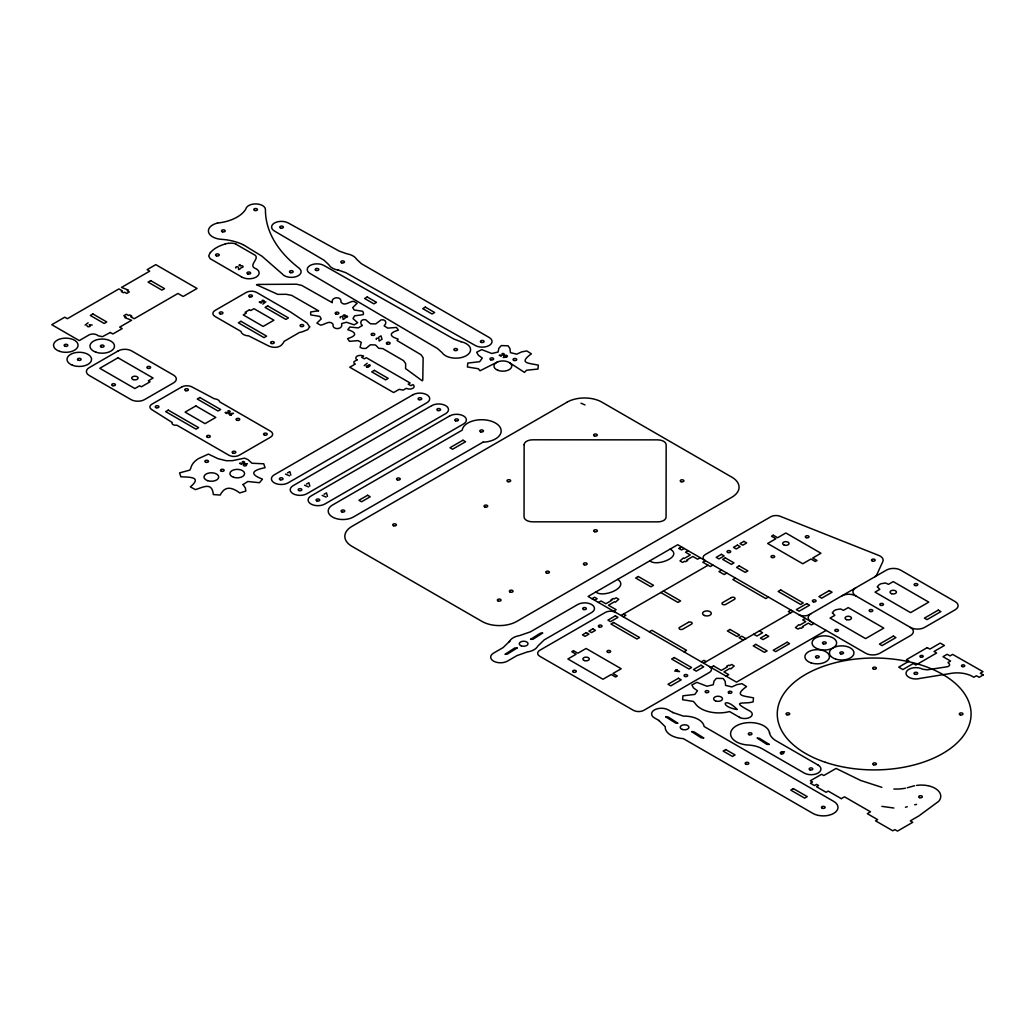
<?xml version="1.0" encoding="UTF-8"?>
<svg xmlns="http://www.w3.org/2000/svg" width="1035" height="1035" viewBox="0 0 1035 1035"><rect width="100%" height="100%" fill="white"/><g stroke="black" fill="none" stroke-linecap="round" stroke-linejoin="round"><path stroke-width="1.5" d="M210.247 252.488L208.695 255.994L210.131 258.659L241.362 276.785M874.795 576.818L876.71 574.904L882.816 561.604A9.807 5.667 0 0 0 878.896 555.485L780.131 516.271A7.361 4.243 0 0 0 770.764 516.763L705.223 554.605A7.361 4.243 0 0 0 705.223 560.608M679.025 548.472L681.612 546.972L679.012 548.472L681.612 549.973L684.213 548.472M85.103 325.106L88.117 322.778M240.185 264.572L238.956 265.283L240.262 265.904A1.708 0.983 0 0 1 242.604 266.008A1.708 0.983 0 0 1 242.565 267.366L241.064 267.677M240.586 268.518L238.658 269.63L238.412 267.47A1.384 0.802 0 0 0 236.51 266.797A1.384 0.802 0 0 0 235.928 268.039M262.864 304.109L265.879 301.78M345.004 318.366L343.077 319.479L342.831 317.331A1.384 0.802 0 0 0 340.929 316.658A1.384 0.802 0 0 0 340.347 317.887M229.951 415.307L233.496 413.25L228.683 413.806L231.193 415.242M378.655 337.255L381.035 335.87L382.044 339.364M381.074 339.92L379.146 341.033L378.901 338.872A1.384 0.802 0 0 0 376.999 338.212A1.384 0.802 0 0 0 376.417 339.441M364.191 365.614L367.205 363.285M285.505 474.095L289.541 475.828M287.445 472.969L289.826 471.598L290.835 475.078M304.549 485.208L308.572 486.955M306.476 484.095L308.87 482.724L309.866 486.204M322.17 495.39L326.193 497.123M324.097 494.264L326.491 492.893L327.487 496.386M580.984 403.21L585.021 404.944M591.968 598.722L594.569 597.221L597.182 598.722L594.569 600.222M598.476 602.473L601.076 600.973L605.85 603.728L611.918 600.222L611.051 599.731L613.225 598.476L614.091 598.98L616.148 597.79L618.749 599.291L615.385 602.228L614.518 601.723L608.451 605.229L616.161 609.693L613.561 611.193M688.12 550.723L685.519 552.224L690.293 554.98L684.213 558.486L683.346 557.981L679.995 560.931L682.595 562.432L684.653 561.242L685.519 561.733L687.68 560.491L686.813 559.987L692.894 556.481L697.603 559.211L700.203 557.71M705.404 560.711L702.804 562.212L710.308 566.546L712.908 565.045M621.026 615.489L708.056 565.239M623.277 616.795L625.877 615.295L623.626 613.988M721.576 570.052L718.976 571.553L724.177 574.554L726.79 573.054M735.458 578.06L732.858 579.561L765.796 598.579L768.397 597.079M649.281 631.803L651.882 630.302L686.554 650.329L683.954 651.83M677.213 669.632L674.716 671.068L679.529 671.624L675.971 669.58M701.303 661.844L703.904 660.343L706.155 661.637M790.934 610.081L788.334 611.594L790.636 612.914M703.554 663.137L793.185 611.387M711.006 667.446L713.607 665.945M805.321 618.4L802.72 619.9L805.76 621.647L799.693 625.153L798.826 624.648L795.462 627.598L798.063 629.099L800.12 627.909L800.986 628.4L803.16 627.158L802.293 626.654L808.361 623.148L811.388 624.907L813.989 623.406M726.091 676.153L728.692 674.652L723.918 671.896L729.986 668.39L730.852 668.895L734.216 665.958L731.616 664.457L729.559 665.647L728.692 665.143L726.518 666.398L727.385 666.889L721.317 670.395L713.438 665.841M826.137 630.406L736.493 682.156L588.074 596.471L677.718 544.721L865.726 653.266A10.001 5.77 0 0 0 879.841 653.266L910.464 635.593A10.001 5.77 0 0 0 910.464 627.443L855.841 595.914A10.001 5.77 0 0 0 841.74 595.914M841.287 798.658L844.495 796.808L870.513 811.815L867.304 813.665L877.615 819.629L875.532 820.833L892.804 830.794L894.887 829.591L897.487 831.105L912.754 822.295L910.295 820.871L918.795 815.968L938.641 801.362A19.51 11.256 0 0 0 935.097 788.334A19.393 11.191 0 0 0 928.421 785.824M497.563 361.952L480.046 370.75L478.325 368.745L467.419 366.985L467.768 363.065L479.645 361.707L482.297 358.071L478.312 355.16L476.682 352.236L481.715 349.61L491.793 353.491L498.107 352.016L498.857 348.316L501.276 345.587L508.069 345.793L509.996 348.653L510.423 352.65L516.711 354.177L521.756 351.874L526.815 350.93L531.369 353.841C518.121 363.414 528.497 363 538.329 365.135L537.98 369.055L526.608 370.232L524.46 372.393L509.556 362.677M907.281 787.764L912.818 786.212A19.393 11.191 0 0 1 914.655 785.759M225.203 243.911L226.173 243.678A13.364 7.711 0 0 1 227.804 243.38A16.185 9.341 0 0 1 228.644 243.264M244.519 463.978L247.417 463.706M506.102 357.191L503.165 357.476M781.58 752.018L784.53 751.733M893.852 789.006L894.874 789.045A27.673 15.978 0 0 0 905.457 788.191M893.852 808.024L881.872 806.368M881.872 787.35L860.628 780.442L836.073 768.436L823.782 775.526L821.609 774.284L810.34 780.791L812.514 782.033L810.431 783.236L814.454 785.565L816.537 784.362L818.582 785.539L816.499 786.742L826.124 792.305L828.207 791.102L841.274 798.645M672.698 712.442L683.436 716.129A19.833 11.45 0 0 1 704.149 726.544L833.68 801.375A14.71 8.5 0 0 1 833.68 813.394A14.71 8.5 0 0 1 812.876 813.394L683.307 738.602A19.833 11.45 0 0 1 665.22 726.686L658.829 720.451M243.057 244.583L261.894 256.15L282.4 274.055A9.807 5.667 0 0 0 296.32 276.591A9.807 5.667 0 0 0 299.18 268.324L299.063 268.13A167.864 96.915 0 0 1 265.439 209.575A9.807 5.667 0 0 0 256.111 203.908A9.807 5.667 0 0 0 245.864 209.018A37.182 21.463 0 0 1 217.389 223.081L217.505 223.055A14.71 8.5 0 0 0 208.604 232.28A14.71 8.5 0 0 0 222.111 239.383L225.863 239.732A41.84 24.154 0 0 1 242.953 244.648M235.98 244.234L253.627 254.377C262.049 257.909 246.382 265.529 256.175 268.802A10.117 5.848 0 0 1 255.917 277.212A10.117 5.848 0 0 1 241.375 276.772M501.173 356.338L499.245 355.225L502.971 355.07A1.384 0.802 0 0 0 504.136 353.983A1.384 0.802 0 0 0 501.988 353.647M261.182 303.139L259.255 302.026L262.981 301.884A1.384 0.802 0 0 0 264.145 300.784A1.384 0.802 0 0 0 261.997 300.448M670.111 549.106C683.643 556.61 656.061 567.167 649.915 560.776M753.765 634.248L756.883 636.059L762.601 632.747L759.444 630.923M663.409 591.024L680.577 600.934L677.977 602.435L660.809 592.525M745.989 638.686L741.655 636.189L739.055 637.689L743.337 640.173M617.714 579.354C629.81 587.595 602.616 598.269 595.888 591.968M92.244 325.068L89.23 324.822L89.941 325.119A1.708 0.983 0 0 1 89.76 326.465A1.708 0.983 0 0 1 87.419 326.439L86.875 325.572M227.053 413.625L225.125 412.512L228.851 412.37A1.384 0.802 0 0 0 230.016 411.283A1.384 0.802 0 0 0 227.881 410.934M740.103 717.656L729.533 711.55A25.306 14.606 0 0 1 695.21 703.49L693.489 701.484A3.221 1.863 0 0 0 692.687 701.329L682.582 699.712L682.932 695.805L694.808 694.433L697.461 690.811L693.476 687.887L691.846 684.976L696.878 682.35L706.957 686.231L713.27 684.743L714.021 681.056L716.44 678.326L723.232 678.52L725.16 681.379L725.587 685.39L731.874 686.917L736.92 684.614L741.979 683.669L746.533 686.58C733.285 696.154 743.66 695.727 753.493 697.875L753.144 701.795C745.459 704.641 728.601 699.725 750.052 711.148A7.504 4.334 0 0 1 750.052 717.281A7.504 4.334 0 0 1 739.443 717.281M673.112 712.675L668.325 709.907A9.807 5.667 0 0 0 654.456 709.907A9.807 5.667 0 0 0 654.456 717.915L659.243 720.683M241.53 464.392L239.602 463.279L243.329 463.137A1.384 0.802 0 0 0 244.493 462.037A1.384 0.802 0 0 0 242.345 461.701M246.524 465.245A1.708 0.983 0 0 1 244.894 465.931A1.708 0.983 0 0 1 243.277 465.245M243.277 464.637A1.708 0.983 0 0 1 244.92 463.965A1.708 0.983 0 0 1 246.537 464.663M210.493 252.553A31.425 18.151 0 0 1 225.281 244.014M228.748 243.432A7.879 4.554 0 0 1 236.135 244.105M709.35 666.488A7.361 4.243 0 0 1 709.35 672.491L643.822 710.333A7.361 4.243 0 0 1 633.42 710.333L539.791 656.281A7.348 4.243 0 0 1 539.791 650.278L605.333 612.435A7.361 4.243 0 0 1 615.734 612.435M798.852 614.661A7.361 4.243 0 0 0 809.254 614.661L886.465 570.091A10.001 5.77 0 0 1 900.566 570.091L955.189 601.62A10.001 5.77 0 0 1 955.189 609.77L924.565 627.443A10.001 5.77 0 0 1 910.464 627.443M855.841 595.914A10.001 5.77 0 0 1 855.841 587.764M811.104 621.737A10.001 5.77 0 0 1 811.104 613.587M916.57 785.41A19.393 11.191 0 0 1 927.787 785.694M914.655 804.777A19.393 11.191 0 0 1 916.57 804.428M907.281 806.783A30.338 17.517 0 0 1 905.444 807.196M524.124 444.727L524.046 516.892A8.526 4.916 0 0 0 532.572 521.821L657.548 521.86A8.151 4.709 0 0 0 666.074 517.189L666.165 444.778A8.526 4.916 0 0 0 657.639 439.862L532.65 439.81A8.526 4.916 0 0 0 524.124 444.727M362.198 325.52L358.33 327.875A2.135 1.229 0 0 1 357.812 327.875L349.817 327.008L347.812 329.686C357.178 332.546 356.764 335.935 347.566 338.613L349.429 341.33L357.981 340.618L361.267 342.326L360.102 347.346L362.47 348.394L365.95 348.433L370.414 344.784L375.369 344.965A2.148 1.242 0 0 1 375.731 345.173L378.745 348.29L382.717 348.575L403.585 360.659L405.681 363.673L405.578 368.576L422.267 380.841A4.36 2.523 0 0 0 422.785 379.651L423.147 357.799L421.09 354.772L397.078 340.541L398.139 339.079C388.772 336.233 389.173 332.74 398.384 330.152L396.521 327.435L387.763 328.121L384.244 325.921A2.173 1.255 0 0 1 384.257 325.624C387.323 323.088 385.783 318.974 381.113 319.854L375.77 323.916L370.582 323.8A2.148 1.242 0 0 1 370.232 323.593L365.64 319.712C360.904 318.767 359.339 322.791 362.198 325.52M243.083 484.561L245.399 488.054L245.825 491.056L239.771 492.958C232.086 487.317 225.048 485.35 220.209 495.066L213.365 494.562C212.071 482.012 203.947 486.89 195.395 489.633L190.375 486.89C202.472 476.708 189.573 477.213 180.866 476.799L179.585 472.879L189.858 470.097L190.88 467.936A29.058 16.78 0 0 1 198.487 458.608L208.423 454.093L217.984 458.673L226.342 460.73L232.396 460.666L244.493 458.156L247.844 459.527L251.958 463.24L263.77 463.796L265.038 467.716C252.993 470.071 248.413 473.862 262.463 479.114L259.5 482.711L247.844 481.508L243.083 484.561M318.534 310.798L310.642 311.975L310.72 314.899L319.815 316.399L321.225 318.909L316.865 323.088L320.501 325.119C324.744 325.003 329.285 319.608 333.076 324.201C331.717 330.359 343.465 329.867 341.615 323.774A2.148 1.242 0 0 1 341.809 323.489L346.518 322.247L354.138 324.822L357.67 322.726L353.22 318.793A2.148 1.242 0 0 1 353.013 318.521L354.63 315.804L362.172 314.821L363.363 314.42L363.44 312.958L362.677 311.289L354.19 309.982L352.715 307.576L357.14 303.294L353.504 301.263C349.312 301.392 344.409 306.89 340.916 302.026C342.055 295.894 330.527 296.696 332.339 302.699L301.715 285.401L296.476 284.211L258.621 284.431A4.36 2.523 0 0 0 256.512 284.754L277.794 294.354L286.281 294.302L291.702 295.389L318.534 310.798M517.099 647.936L514.744 648.014L505.002 654.327L507.331 654.107L517.099 648.026M530.593 639.32L532.947 639.281L542.728 633.006L540.451 633.161L530.606 639.268M665.803 716.88L675.622 723.051L677.938 723.271L668.17 716.97L665.815 716.828M703.658 737.916L701.238 737.826L691.522 731.564L693.851 731.758L703.658 737.89M737.127 709.402C724.358 696.076 718.419 706.426 737.114 709.518M769.212 744.424L766.857 744.372L757.103 738.058L759.418 738.278L769.212 744.424M309.659 326.866L307.718 329.647L302.013 331.912A24.814 14.322 0 0 1 299.451 332.468L284.069 341.382A24.775 14.296 0 0 1 283.021 343.271C279.605 348.653 272.114 348.071 267.224 345.25L248.685 335.883A8.293 4.787 0 0 1 240.987 331.433L215.047 316.464A7.361 4.243 0 0 1 215.047 310.448L246.252 292.439A7.361 4.243 0 0 1 256.654 292.439L290.292 311.858L307.033 322.998L309.659 326.866M343.219 315.507C345.742 317.978 346.233 313.139 343.232 315.455M368.188 365.42C370.828 367.917 370.905 362.987 368.188 365.42M338.16 270.031L345.884 272.71L475.414 345.548A9.807 5.667 0 0 0 489.232 345.47A9.807 5.667 0 0 0 489.193 337.488L361.331 263.666L356.596 259.242A14.71 8.5 0 0 0 347.074 253.834L339.428 251.22L288.17 222.939A9.807 5.667 0 0 0 274.404 223.055A9.807 5.667 0 0 0 274.391 230.999L324.046 260.225L328.755 264.662A14.71 8.487 0 0 0 338.16 270.148M832.412 612.823L834.818 615.333L830.044 618.089L865.596 638.608L883.799 628.103L848.247 607.584L843.486 610.327L840.485 608.955L836.112 609.706A10.039 5.796 0 0 0 833.718 611.077L832.412 612.823M877.408 586.858L879.802 589.355L875.041 592.111L910.58 612.629L928.783 602.124L893.244 581.605L888.47 584.361L885.481 582.977L881.095 583.727A10.039 5.796 0 0 0 878.715 585.098L877.408 586.858M483.099 442.113L353.181 517.125A14.71 8.5 0 0 1 332.442 517.008A14.71 8.5 0 0 1 332.52 505.028L462.218 430.146A19.51 11.256 0 0 1 482.168 419.718A19.51 11.256 0 0 1 501.16 430.715A19.51 11.256 0 0 1 483.06 442.204M509.53 641.389L509.362 641.752A14.71 8.5 0 0 1 519.596 635.581L530.334 631.88L577.763 604.505A9.807 5.667 0 0 1 591.632 604.505A9.807 5.667 0 0 1 591.632 612.513L544.203 639.889L537.799 646.086A14.71 8.5 0 0 1 527.19 651.985L516.995 655.595L507.409 661.132A9.807 5.667 0 0 1 493.54 661.132A9.807 5.667 0 0 1 493.54 653.124L503.126 647.587L509.53 641.389M983.25 674.859L979.201 677.33L976.393 675.752L973.819 677.265A21.916 12.653 0 0 0 950.156 673.539L920.296 678.352A9.807 5.667 0 0 1 907.682 676.437A9.807 5.667 0 0 1 909.519 668.972A9.807 5.667 0 0 1 922.573 669.179L927.231 669.839L946.727 666.838A3.674 2.122 0 0 0 949.147 663.72L947.995 662.542L950.583 661.029L942.988 656.707L947.129 654.275L950.027 655.905L952.614 654.392L983.004 671.676L980.352 673.229L983.25 674.859M110.318 332.494L102.426 336.685L98.079 335.767A5.718 3.299 0 0 0 89.45 334.706L79.255 340.593L51.75 324.705L64.752 317.202L67.353 318.702L118.934 288.92L122.402 290.926L121.315 291.547L123.488 292.801L124.575 292.18L126.736 293.423L129.336 291.922L127.176 290.68L128.249 290.046L121.535 287.419L149.713 271.157L147.112 269.656L155.78 264.649L197.038 288.467L183.169 296.476L177.968 293.474L134.201 318.754L130.733 316.749L131.82 316.128L129.647 314.873L128.56 315.494L126.399 314.239L123.799 315.753L125.959 316.995L124.873 317.629L131.6 320.255L119.672 327.138L122.195 328.6L112.88 333.969L110.318 332.494M927.256 647.6L906.492 659.644L909.105 661.132L898.729 667.161L902.895 669.554L913.271 663.538L915.884 665.039L936.636 652.994L934.036 651.494L944.412 645.478L940.246 643.084L929.87 649.1L927.256 647.6M92.904 313.967L90.304 315.468L104.173 323.476L106.773 321.976L92.904 313.967M150.67 280.614L148.07 282.115L161.939 290.123L164.539 288.623L150.67 280.614M118.223 350.891L89.139 367.684A9.496 5.486 0 0 0 89.139 375.42L131.096 399.639A9.496 5.486 0 0 0 144.486 399.639L173.569 382.859A9.496 5.486 0 0 0 173.569 375.123L131.613 350.891A9.496 5.486 0 0 0 118.223 350.891M117.99 357.774L99.787 368.292L134.886 388.552L139.66 385.809L141.394 386.805L150.062 381.799L148.328 380.802L153.102 378.047L117.99 357.774M249.461 309.801L245.127 312.311L246.433 313.062L243.225 314.912L263.162 326.426L273.913 320.216L253.976 308.702L250.768 310.552L249.461 309.801M240.974 321.316L238.373 322.817L264.029 337.63L266.629 336.129L240.974 321.316M267.664 305.894L265.063 307.408L285.88 319.414L288.48 317.913L267.664 305.894M181.668 386.986L151.809 404.245A6.715 3.868 0 0 0 152.029 409.782L172.211 422.5A3.674 2.122 0 0 0 173.117 424.635A3.674 2.122 0 0 0 176.817 425.165L228.877 455.219A7.361 4.243 0 0 0 239.279 455.219L270.497 437.21A7.361 4.243 0 0 0 270.497 431.194L219.731 401.89A6.249 3.61 0 0 0 214.336 398.773L191.798 386.831A7.361 4.243 0 0 0 181.668 386.986M168.291 410.132L165.678 411.632L196.029 429.15L198.629 427.649L168.291 410.132M367.205 296.98L364.605 298.494L373.92 303.863L376.52 302.362L367.205 296.98M199.846 397.518L197.245 399.018L218.049 411.024L220.649 409.524L199.846 397.518M195.848 405.927L185.097 412.124L205.046 423.638L215.785 417.428L195.848 405.927M425.333 307.123L422.733 308.624L432.048 314.006L434.648 312.505L425.333 307.123M357.075 359.895L353.957 361.694L353.996 363.259L355.315 364.022L349.752 367.231L393.611 392.55L399.174 389.341L403.197 390.117L406.315 388.319A4.774 2.756 0 0 0 412.823 388.319A4.735 2.73 0 0 0 412.836 384.567L410.882 385.68L408.204 384.14L410.158 383.002L366.286 357.683L364.333 358.809L361.642 357.256L363.583 356.131A4.735 2.73 0 0 0 357.088 356.143A4.774 2.756 0 0 0 357.075 359.895M374.321 370.362L371.72 371.863L385.589 379.871L388.19 378.37L374.321 370.362M412.978 394.762L274.262 474.832A9.807 5.667 0 0 0 274.262 482.84A9.807 5.667 0 0 0 288.144 482.84L426.847 402.77A9.807 5.667 0 0 0 426.847 394.749A9.807 5.667 0 0 0 412.978 394.762M431.776 405.616L293.073 485.7A9.807 5.667 0 0 0 293.073 493.708A9.807 5.667 0 0 0 306.942 493.708L445.658 413.625A9.807 5.667 0 0 0 445.658 405.616A9.807 5.667 0 0 0 431.776 405.616M449.669 415.941L310.966 496.024A9.807 5.667 0 0 0 310.966 504.032A9.807 5.667 0 0 0 324.835 504.032L463.538 423.949A9.807 5.667 0 0 0 463.551 415.941A9.807 5.667 0 0 0 449.669 415.941M367.619 495.273L358.951 500.28L361.551 501.781L370.22 496.774L367.619 495.273M462.981 440.224L449.979 447.728L452.58 449.229L465.582 441.725L462.981 440.224M567.18 402.123L351.758 526.492A24.529 14.154 0 0 0 352.003 546.364L482.038 621.44A24.517 14.154 0 0 0 516.724 621.44L731.887 497.214A24.517 14.154 0 0 0 731.887 477.2L601.852 402.123A24.517 14.154 0 0 0 567.18 402.123M638.272 576.508L635.671 578.009L650.924 586.819L653.525 585.305L638.272 576.508M721.408 554.333L716.207 557.335L718.976 558.939L724.177 555.937L721.408 554.333M737.399 545.109L733.492 547.36L736.26 548.964L740.167 546.7L737.399 545.109M743.893 541.357L739.999 543.608L742.768 545.199L746.675 542.948L743.893 541.357M586.34 632.605L582.446 634.856L585.047 636.357L588.941 634.106L586.34 632.605M592.848 628.853L588.954 631.104L591.554 632.605L595.448 630.354L592.848 628.853M615.385 615.838L607.933 620.146L610.534 621.647L617.986 617.339L615.385 615.838M725.315 557.878L722.715 559.392L731.383 564.385L733.983 562.885L725.315 557.878M613.561 622.501L610.961 624.001L636.965 639.009L639.565 637.508L613.561 622.501M773.274 535.224L771.541 536.234L775.888 538.73L767.647 543.491L802.759 563.752L810.987 559.003L815.321 561.5L817.055 560.504L812.721 558.007L820.962 553.246L785.85 532.973L777.621 537.734L773.274 535.224M573.506 650.73L571.773 651.727L576.107 654.223L567.879 658.985L602.991 679.258L611.219 674.497L615.553 677.006L617.287 675.997L612.953 673.5L621.194 668.739L586.082 648.479L577.84 653.227L573.506 650.73M739.184 565.886L736.584 567.4L745.252 572.394L747.852 570.893L739.184 565.886M688.379 622.346L679.71 627.339A2.212 1.268 0 0 0 679.71 629.151A2.212 1.268 0 0 0 682.828 629.151L691.496 624.144A2.212 1.268 0 0 0 691.496 622.346A2.212 1.268 0 0 0 688.379 622.346M731.292 597.596L722.624 602.603A2.212 1.268 0 0 0 722.624 604.401A2.212 1.268 0 0 0 725.742 604.401L734.41 599.394A2.212 1.268 0 0 0 734.41 597.596A2.212 1.268 0 0 0 731.292 597.596M780.726 589.95L778.126 591.451L800.676 604.466L803.276 602.965L780.726 589.95M674.251 657.535L671.65 659.036L688.987 669.05L691.587 667.536L674.251 657.535M729.986 629.461L727.385 630.962L737.011 636.512L739.611 635.011L729.986 629.461M806.77 603.599L796.368 609.602L799.149 611.206L809.551 605.203L806.77 603.599M829.307 590.584L818.905 596.587L821.687 598.191L832.088 592.188L829.307 590.584M678.417 678.261L668.002 684.264L670.784 685.869L681.185 679.853L678.417 678.261M700.954 665.246L693.489 669.541L696.27 671.146L703.722 666.838L700.954 665.246M766.133 634.817L760.414 638.116L763.015 639.617L768.733 636.318L766.133 634.817M755.822 644.365L753.221 645.879L764.49 652.373L767.09 650.873L755.822 644.365M787.13 642.23L773.261 650.239L775.681 651.636L789.55 643.628L787.13 642.23M893.308 636.098L879.439 644.106L882.04 645.607L895.909 637.599L893.308 636.098M938.292 610.12L924.423 618.128L927.024 619.629L940.893 611.62L938.292 610.12M725.755 749.573L723.154 751.074L732.469 756.456L735.07 754.955L725.755 749.573M793.366 788.618L790.766 790.119L804.635 798.127L807.235 796.627L793.366 788.618M461.002 341.718L453.938 339.092L323.877 265.452A9.807 5.667 0 0 0 310.073 265.49A9.807 5.667 0 0 0 310.008 273.46L437.533 348.562L442.087 352.637A14.71 8.5 0 0 0 466.267 355.691A14.71 8.5 0 0 0 461.002 341.718M818.09 765.046L775.616 740.517A22.628 13.067 0 0 1 769.51 732.754L769.535 733A19.51 11.256 0 0 0 749.586 722.572A19.51 11.256 0 0 0 730.594 733.569A19.51 11.256 0 0 0 748.693 745.058A22.317 12.886 0 0 1 762.006 748.667L804.221 773.054A9.807 5.667 0 0 0 818.09 773.054A9.807 5.667 0 0 0 818.09 765.046M133.14 379.586A3.196 1.85 0 0 0 138.082 378.15A3.196 1.85 0 0 0 133.45 376.391A3.196 1.85 0 0 0 133.14 379.586M387.219 344.086A1.837 1.061 0 0 0 390.091 343.271A1.837 1.061 0 0 0 387.452 342.249A1.837 1.061 0 0 0 387.219 344.086M371.953 335.262A1.837 1.061 0 0 0 374.812 334.46A1.837 1.061 0 0 0 372.173 333.425A1.837 1.061 0 0 0 371.953 335.262M233.082 453.188A1.837 1.061 0 0 0 235.838 452.269A1.837 1.061 0 0 0 233.082 451.351A1.837 1.061 0 0 0 233.082 453.188M207.505 437.326A1.837 1.061 0 0 0 210.26 436.408A1.837 1.061 0 0 0 207.505 435.489A1.837 1.061 0 0 0 207.505 437.326M156.181 407.699A1.837 1.061 0 0 0 158.937 406.768A1.837 1.061 0 0 0 156.181 405.849A1.837 1.061 0 0 0 156.181 407.699M112.53 385.628A1.837 1.061 0 0 0 115.403 384.826A1.837 1.061 0 0 0 112.763 383.804A1.837 1.061 0 0 0 112.53 385.628M64.946 346.208A1.837 1.061 0 0 0 67.818 345.405A1.837 1.061 0 0 0 65.179 344.37A1.837 1.061 0 0 0 64.946 346.208M78.362 360.284A1.837 1.061 0 0 0 81.118 359.365A1.837 1.061 0 0 0 78.362 358.446A1.837 1.061 0 0 0 78.362 360.284M247.87 273.99A1.837 1.061 0 0 0 250.638 273.072A1.837 1.061 0 0 0 247.87 272.153A1.837 1.061 0 0 0 247.87 273.99M393.623 525.78A1.837 1.061 0 0 0 396.392 524.861A1.837 1.061 0 0 0 393.623 523.943A1.837 1.061 0 0 0 393.623 525.78M280.278 479.761A1.837 1.061 0 0 0 283.047 478.843A1.837 1.061 0 0 0 280.278 477.924A1.837 1.061 0 0 0 280.278 479.761M298.986 490.577A1.837 1.061 0 0 0 301.845 489.775A1.837 1.061 0 0 0 299.206 488.74A1.837 1.061 0 0 0 298.986 490.577M316.982 500.953A1.837 1.061 0 0 0 319.737 500.034A1.837 1.061 0 0 0 316.982 499.116A1.837 1.061 0 0 0 316.982 500.953M342.003 511.963A1.837 1.061 0 0 0 344.759 511.044A1.837 1.061 0 0 0 342.003 510.126A1.837 1.061 0 0 0 342.003 511.963M205.771 462.257A1.837 1.061 0 0 0 208.527 461.338A1.837 1.061 0 0 0 205.771 460.42A1.837 1.061 0 0 0 205.771 462.257M221.399 471.223A1.837 1.061 0 0 0 224.155 470.304A1.837 1.061 0 0 0 221.399 469.385A1.837 1.061 0 0 0 221.399 471.223M101.301 347.048A1.837 1.061 0 0 0 104.056 346.13A1.837 1.061 0 0 0 101.301 345.198A1.837 1.061 0 0 0 101.301 347.048M147.733 368.318A1.837 1.061 0 0 0 150.593 367.516A1.837 1.061 0 0 0 147.953 366.481A1.837 1.061 0 0 0 147.733 368.318M185.653 390.674A1.837 1.061 0 0 0 188.409 389.755A1.837 1.061 0 0 0 185.653 388.837A1.837 1.061 0 0 0 185.653 390.674M236.976 420.301A1.837 1.061 0 0 0 239.732 419.382A1.837 1.061 0 0 0 236.976 418.463A1.837 1.061 0 0 0 236.976 420.301M264.455 435.075A1.837 1.061 0 0 0 267.211 434.157A1.837 1.061 0 0 0 264.455 433.238A1.837 1.061 0 0 0 264.455 435.075M336.103 314.097A1.837 1.061 0 0 0 338.859 313.178A1.837 1.061 0 0 0 336.103 312.26A1.837 1.061 0 0 0 336.103 314.097M216.496 255.865A1.837 1.061 0 0 0 219.252 254.946A1.837 1.061 0 0 0 216.496 254.028A1.837 1.061 0 0 0 216.496 255.865M290.408 272.632A1.837 1.061 0 0 0 293.164 271.713A1.837 1.061 0 0 0 290.408 270.795A1.837 1.061 0 0 0 290.408 272.632M222.447 231.801A1.837 1.061 0 0 0 225.203 230.883A1.837 1.061 0 0 0 222.447 229.964A1.837 1.061 0 0 0 222.447 231.801M254.713 210.48A1.837 1.061 0 0 0 257.469 209.562A1.837 1.061 0 0 0 254.713 208.643A1.837 1.061 0 0 0 254.713 210.48M280.64 228.049A1.837 1.061 0 0 0 283.396 227.131A1.837 1.061 0 0 0 280.64 226.212A1.837 1.061 0 0 0 280.64 228.049M341.615 262.812A1.837 1.061 0 0 0 344.474 262.01A1.837 1.061 0 0 0 341.835 260.988A1.837 1.061 0 0 0 341.615 262.812M316.089 270.42A1.837 1.061 0 0 0 318.845 269.488A1.837 1.061 0 0 0 316.089 268.57A1.837 1.061 0 0 0 316.089 270.42M454.663 350.464A1.837 1.061 0 0 0 457.535 349.662A1.837 1.061 0 0 0 454.895 348.627A1.837 1.061 0 0 0 454.663 350.464M481.34 342.417A1.837 1.061 0 0 0 484.095 341.485A1.837 1.061 0 0 0 481.34 340.567A1.837 1.061 0 0 0 481.34 342.417M513.981 360.465A1.837 1.061 0 0 0 516.737 359.533A1.837 1.061 0 0 0 513.981 358.615A1.837 1.061 0 0 0 513.981 360.465M490.771 359.805A1.837 1.061 0 0 0 493.643 359.003A1.837 1.061 0 0 0 491.004 357.968A1.837 1.061 0 0 0 490.771 359.805M418.994 399.678A1.837 1.061 0 0 0 421.75 398.76A1.837 1.061 0 0 0 418.994 397.841A1.837 1.061 0 0 0 418.994 399.678M437.792 410.533A1.837 1.061 0 0 0 440.561 409.614A1.837 1.061 0 0 0 437.792 408.696A1.837 1.061 0 0 0 437.792 410.533M455.581 420.831A1.837 1.061 0 0 0 458.44 420.029A1.837 1.061 0 0 0 455.801 418.994A1.837 1.061 0 0 0 455.581 420.831M480.589 431.841A1.837 1.061 0 0 0 483.461 431.039A1.837 1.061 0 0 0 480.822 430.004A1.837 1.061 0 0 0 480.589 431.841M397.479 479.929A1.837 1.061 0 0 0 400.235 479.011A1.837 1.061 0 0 0 397.479 478.092A1.837 1.061 0 0 0 397.479 479.929M498.171 600.999A1.837 1.061 0 0 0 501.043 600.197A1.837 1.061 0 0 0 498.404 599.161A1.837 1.061 0 0 0 498.171 600.999M510.164 592.098A1.837 1.061 0 0 0 513.037 591.283A1.837 1.061 0 0 0 510.397 590.26A1.837 1.061 0 0 0 510.164 592.098M546.661 573.105A1.837 1.061 0 0 0 549.417 572.187A1.837 1.061 0 0 0 546.661 571.268A1.837 1.061 0 0 0 546.661 573.105M584.232 564.787A1.837 1.061 0 0 0 587.104 563.984A1.837 1.061 0 0 0 584.464 562.949A1.837 1.061 0 0 0 584.232 564.787M484.936 507.046A1.837 1.061 0 0 0 487.692 506.128A1.837 1.061 0 0 0 484.936 505.209A1.837 1.061 0 0 0 484.936 507.046M59.681 351.357A12.265 7.077 0 0 0 78.065 345.224A12.265 7.077 0 0 0 59.681 339.092A12.265 7.077 0 0 0 59.681 351.357M72.411 365.226A12.265 7.077 0 0 0 91.52 359.87A12.265 7.077 0 0 0 73.925 353A12.265 7.077 0 0 0 72.411 365.226M207.686 480.693A7.361 4.243 0 0 0 218.721 477.006A7.361 4.243 0 0 0 207.686 473.331A7.361 4.243 0 0 0 207.686 480.693M233.561 477.277A7.348 4.243 0 0 0 244.596 473.603A7.348 4.243 0 0 0 233.561 469.929A7.348 4.243 0 0 0 233.561 477.277M96.087 352.249A12.265 7.077 0 0 0 114.484 346.13A12.265 7.077 0 0 0 96.087 339.998A12.265 7.077 0 0 0 96.087 352.249M366.92 367.153A1.345 0.776 0 0 0 368.926 366.493A1.345 0.776 0 0 0 366.92 365.821A1.345 0.776 0 0 0 366.92 367.153M497.9 370.31A8.875 5.123 0 0 0 511.73 366.429A8.875 5.123 0 0 0 498.999 361.448A8.875 5.123 0 0 0 497.9 370.31M504.821 357.088A1.708 0.983 0 0 0 507.396 356.234A1.708 0.983 0 0 0 504.834 355.38A1.708 0.983 0 0 0 504.821 357.088M345.522 317.266A1.345 0.776 0 0 0 347.527 316.594A1.345 0.776 0 0 0 345.522 315.921A1.345 0.776 0 0 0 345.522 317.266M573.545 672.22A1.837 1.061 0 0 0 576.301 671.301A1.837 1.061 0 0 0 573.545 670.382A1.837 1.061 0 0 0 573.545 672.22M607.868 652.399A1.837 1.061 0 0 0 610.637 651.481A1.837 1.061 0 0 0 607.868 650.562A1.837 1.061 0 0 0 607.868 652.399M584.439 660.576A3.196 1.85 0 0 0 589.277 659.01A3.196 1.85 0 0 0 584.516 657.367A3.196 1.85 0 0 0 584.439 660.576M684.95 676.476A1.837 1.061 0 0 0 687.706 675.557A1.837 1.061 0 0 0 684.95 674.639A1.837 1.061 0 0 0 684.95 676.476M599.291 627.016A1.837 1.061 0 0 0 602.047 626.097A1.837 1.061 0 0 0 599.291 625.179A1.837 1.061 0 0 0 599.291 627.016M813.316 601.814A1.837 1.061 0 0 0 816.072 600.895A1.837 1.061 0 0 0 813.316 599.977A1.837 1.061 0 0 0 813.316 601.814M727.941 552.548A1.837 1.061 0 0 0 730.697 551.629A1.837 1.061 0 0 0 727.941 550.711A1.837 1.061 0 0 0 727.941 552.548M784.207 545.07A3.196 1.85 0 0 0 789.045 543.517A3.196 1.85 0 0 0 784.284 541.874A3.196 1.85 0 0 0 784.207 545.07M872.414 561.073A1.837 1.061 0 0 0 875.17 560.155A1.837 1.061 0 0 0 872.414 559.236A1.837 1.061 0 0 0 872.414 561.073M806.149 537.657A1.837 1.061 0 0 0 809.008 536.854A1.837 1.061 0 0 0 806.368 535.82A1.837 1.061 0 0 0 806.149 537.657M771.929 557.516A1.837 1.061 0 0 0 774.685 556.597A1.837 1.061 0 0 0 771.929 555.679A1.837 1.061 0 0 0 771.929 557.516M704.486 615.514A4.347 2.51 0 0 0 711.278 613.613A4.347 2.51 0 0 0 705.029 611.167A4.347 2.51 0 0 0 704.486 615.514M835.711 631.324A1.837 1.061 0 0 0 838.479 630.406A1.837 1.061 0 0 0 835.711 629.487A1.837 1.061 0 0 0 835.711 631.324M870.047 611.504A1.837 1.061 0 0 0 872.803 610.585A1.837 1.061 0 0 0 870.047 609.667A1.837 1.061 0 0 0 870.047 611.504M846.617 619.68A3.196 1.85 0 0 0 851.456 618.115A3.196 1.85 0 0 0 846.695 616.472A3.196 1.85 0 0 0 846.617 619.68M891.601 593.702A3.196 1.85 0 0 0 896.439 592.136A3.196 1.85 0 0 0 891.678 590.506A3.196 1.85 0 0 0 891.601 593.702M914.927 585.487A1.837 1.061 0 0 0 917.786 584.684A1.837 1.061 0 0 0 915.147 583.649A1.837 1.061 0 0 0 914.927 585.487M880.707 605.346A1.837 1.061 0 0 0 883.463 604.427A1.837 1.061 0 0 0 880.707 603.509A1.837 1.061 0 0 0 880.707 605.346M817.482 648.79A12.265 7.077 0 0 0 836.59 643.434A12.265 7.077 0 0 0 818.995 636.551A12.265 7.077 0 0 0 817.482 648.79M835.568 659.062A12.265 7.077 0 0 0 853.953 652.93A12.265 7.077 0 0 0 835.568 646.797A12.265 7.077 0 0 0 835.568 659.062M823.433 643.848A1.837 1.061 0 0 0 826.189 642.929A1.837 1.061 0 0 0 823.433 641.998A1.837 1.061 0 0 0 823.433 643.848M840.769 653.848A1.837 1.061 0 0 0 843.525 652.93A1.837 1.061 0 0 0 840.769 652.011A1.837 1.061 0 0 0 840.769 653.848M811.052 662.879A12.265 7.077 0 0 0 829.449 656.746A12.265 7.077 0 0 0 811.052 650.614A12.265 7.077 0 0 0 811.052 662.879M816.434 657.768A1.837 1.061 0 0 0 819.19 656.85A1.837 1.061 0 0 0 816.434 655.931A1.837 1.061 0 0 0 816.434 657.768M507.9 481.663A1.837 1.061 0 0 0 510.669 480.745A1.837 1.061 0 0 0 507.9 479.826A1.837 1.061 0 0 0 507.9 481.663M594.491 531.679A1.837 1.061 0 0 0 597.35 530.877A1.837 1.061 0 0 0 594.711 529.842A1.837 1.061 0 0 0 594.491 531.679M594.4 435.929A1.837 1.061 0 0 0 597.273 435.127A1.837 1.061 0 0 0 594.633 434.105A1.837 1.061 0 0 0 594.4 435.929M681.043 481.702A1.837 1.061 0 0 0 683.902 480.9A1.837 1.061 0 0 0 681.263 479.878A1.837 1.061 0 0 0 681.043 481.702M521.226 645.827A4.347 2.51 0 0 0 528.005 643.925A4.347 2.51 0 0 0 521.769 641.48A4.347 2.51 0 0 0 521.226 645.827M583.598 609.524A1.837 1.061 0 0 0 586.366 608.606A1.837 1.061 0 0 0 583.598 607.687A1.837 1.061 0 0 0 583.598 609.524M786.872 714.758A1.837 1.061 0 0 0 789.731 713.956A1.837 1.061 0 0 0 787.092 712.921A1.837 1.061 0 0 0 786.872 714.758M873.566 764.8A1.837 1.061 0 0 0 876.425 763.998A1.837 1.061 0 0 0 873.786 762.976A1.837 1.061 0 0 0 873.566 764.8M873.475 669.063A1.837 1.061 0 0 0 876.347 668.261A1.837 1.061 0 0 0 873.708 667.226A1.837 1.061 0 0 0 873.475 669.063M960.221 714.874A1.837 1.061 0 0 0 962.99 713.956A1.837 1.061 0 0 0 960.221 713.037A1.837 1.061 0 0 0 960.221 714.874M825.425 762.316A96.902 55.942 0 0 0 971.076 714.176A96.902 55.942 0 0 0 826.034 665.414A96.902 55.942 0 0 0 825.425 762.316M914.824 674.186A1.837 1.061 0 0 0 917.683 673.384A1.837 1.061 0 0 0 915.043 672.349A1.837 1.061 0 0 0 914.824 674.186M962.304 666.605A1.656 0.957 0 0 0 964.775 665.777A1.656 0.957 0 0 0 962.304 664.949A1.656 0.957 0 0 0 962.304 666.605M920.736 657.147A1.656 0.957 0 0 0 923.22 656.319A1.656 0.957 0 0 0 920.736 655.491A1.656 0.957 0 0 0 920.736 657.147M715.547 700.915A4.438 2.562 0 0 0 722.469 698.974A4.438 2.562 0 0 0 716.104 696.49A4.438 2.562 0 0 0 715.547 700.915M729.028 693.152A1.837 1.061 0 0 0 731.887 692.35A1.837 1.061 0 0 0 729.261 691.315A1.837 1.061 0 0 0 729.028 693.152M705.935 692.531A1.837 1.061 0 0 0 708.807 691.729A1.837 1.061 0 0 0 706.168 690.707A1.837 1.061 0 0 0 705.935 692.531M822.359 808.296A1.837 1.061 0 0 0 825.115 807.378A1.837 1.061 0 0 0 822.359 806.459A1.837 1.061 0 0 0 822.359 808.296M745.963 764.218A1.837 1.061 0 0 0 748.835 763.416A1.837 1.061 0 0 0 746.196 762.381A1.837 1.061 0 0 0 745.963 764.218M682.401 729.481A4.347 2.51 0 0 0 688.922 727.294A4.347 2.51 0 0 0 682.401 725.121A4.347 2.51 0 0 0 682.401 729.481M781.127 753.816A1.708 0.983 0 0 0 783.715 752.988A1.708 0.983 0 0 0 781.179 752.109A1.708 0.983 0 0 0 781.127 753.816M809.952 769.833A1.837 1.061 0 0 0 812.824 769.031A1.837 1.061 0 0 0 810.185 767.996A1.837 1.061 0 0 0 809.952 769.833M749.211 734.734A1.837 1.061 0 0 0 751.966 733.815A1.837 1.061 0 0 0 749.211 732.896A1.837 1.061 0 0 0 749.211 734.734M919.61 797.674A1.837 1.061 0 0 0 922.366 796.756A1.837 1.061 0 0 0 919.61 795.837A1.837 1.061 0 0 0 919.61 797.674M220.196 313.877A1.837 1.061 0 0 0 222.952 312.958A1.837 1.061 0 0 0 220.196 312.04A1.837 1.061 0 0 0 220.196 313.877M271.519 343.504A1.837 1.061 0 0 0 274.275 342.585A1.837 1.061 0 0 0 271.519 341.666A1.837 1.061 0 0 0 271.519 343.504M300.991 326.491A1.837 1.061 0 0 0 303.747 325.572A1.837 1.061 0 0 0 300.991 324.654A1.837 1.061 0 0 0 300.991 326.491M249.668 296.864A1.837 1.061 0 0 0 252.424 295.945A1.837 1.061 0 0 0 249.668 295.027A1.837 1.061 0 0 0 249.668 296.864"/></g></svg>
